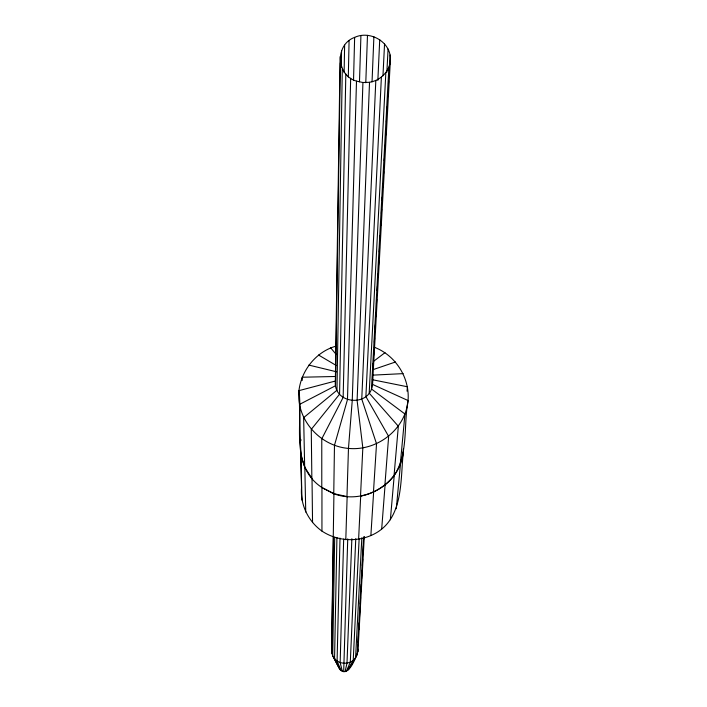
<?xml version="1.0" encoding="UTF-8"?>
<svg xmlns="http://www.w3.org/2000/svg" width="707" height="707" viewBox="0 0 707 707"><rect width="100%" height="100%" fill="white"/><g stroke="black" fill="none" stroke-linecap="round" stroke-linejoin="round"><path stroke-width="1.06" d="M403.299 449.069L403.397 451.252C400.047 480.875 404.377 521.359 370.866 535.561C354.994 542.322 336.311 540.643 321.941 531.09L321.95 487.53C289.357 466.143 303.153 422.565 298.937 390.644C301.368 370.38 316.029 351.777 335.852 346.191M403.397 451.252C400.789 483.888 363.778 505.169 333.757 493.716L334.473 445.313L347.473 399.596L356.496 81.119C336.232 75.463 334.694 44.585 354.64 37.383C370.645 29.862 392.208 42.827 390.335 61.129L372.527 384.405C370.362 407.692 333.147 404.439 335.348 381.038L340.094 56.648M364.299 536.525L357.945 651.518C355.877 657.643 347.862 679.657 339.36 668.628L332.705 655.743L331.68 652.49L331.548 649.097L333.925 493.68L321.95 487.53M340.35 62.826L335.533 385.73L299.45 404.439L301.527 487.733C300.157 504.621 308.199 521.28 321.941 531.09M333.43 536.79L331.68 652.49L332.652 654.47M341.295 67.192L341.552 50.621M342.303 68.747L336.974 390.22L303.648 417.651L304.673 467.513M334.694 537.293L332.705 655.743L340.094 669.776M344.123 72.706L344.618 45.168M345.82 73.996L339.572 394.197L311.266 429.379L311.858 478.63M336.93 537.585L334.552 658.632C339.837 665.084 350.796 664.695 355.577 657.846L361.834 537.78M348.304 77.001L349.081 40.653M350.663 78.221L343.151 397.396L321.773 438.817L321.782 487.565L333.757 493.716M340.005 538.115L337.089 660.948L341.11 670.704M353.527 80.439L354.64 37.383M343.673 539.07L340.155 662.539L342.338 671.35M359.492 81.844L360.915 35.571M346.969 496.65L348.471 448.406L352.236 400.648L362.93 82.516L356.496 81.119M345.794 539.715L347.146 496.606L333.925 493.68M347.738 538.858L343.69 671.65M365.784 82.737L367.481 35.35M390.335 61.129C389.212 71.955 380.092 80.589 369.522 82.286L357.106 400.471L362.824 447.885L360.517 496.155C373.8 493.574 385.757 486.381 394.038 475.652C408.761 453.62 403.361 425.34 408.063 400.542C409.892 377.785 395.637 355.329 374.303 347.243M351.874 538.707L346.987 663.166L345.078 671.597M372.041 81.862L373.897 36.729M375.815 80.465L361.763 399.084L376.531 443.793L373.446 492.275M355.771 538.628L350.301 662.159L346.403 671.199M377.856 80.395L379.721 39.619M358.617 539.247L360.685 496.12M381.382 77.169L365.89 396.583L388.647 436.405L384.882 485.276M359.156 538.513L353.226 660.347L347.579 670.466M382.964 75.79L384.555 43.816M385.845 72.635L369.195 393.136L398.341 426.25L394.038 475.652M386.862 72.185L388.081 49.048M388.894 67.156L371.458 388.983L404.961 414.01L400.295 464.057M363.575 537.338L357.185 654.832L348.524 669.467M335.348 381.038L298.937 390.644C295.986 419.56 319.935 446.108 348.471 448.406C377.025 451.252 405.473 429.556 408.063 400.542L372.527 384.405L372.509 376.416M372.925 368.709L373.225 363.204M373.65 355.497L373.888 351.087M374.365 342.285L374.613 337.884M375.09 329.073L375.329 324.672M375.753 316.966L375.991 312.556M376.469 303.754L376.716 299.353M377.193 290.542L377.432 286.141M377.918 277.33L378.095 274.024M378.572 265.222L378.819 260.821M379.297 252.01L379.535 247.609M380.021 238.798L380.198 235.493M380.737 225.586L380.923 222.29M381.4 213.479L381.639 209.078M382.125 200.267L382.301 196.97M382.841 187.055L383.026 183.758M383.565 173.851L383.68 171.642M384.281 160.639L384.405 158.439M384.944 148.523L385.129 145.227M385.668 135.32L385.845 132.015M386.384 122.108L386.508 119.907M387.109 108.896L387.233 106.695M387.772 96.788L387.887 94.579M388.488 83.576L388.611 81.376M389.212 70.364L389.336 68.164M389.451 65.963L390.052 54.952M358.104 642.619L358.467 636.008M358.829 629.407L359.191 622.805M359.492 617.299L359.916 609.602M360.217 604.096L360.579 597.495M360.941 590.893L361.304 584.282M361.604 578.786L362.028 571.079M362.329 565.573L362.691 558.972M363.053 552.37L363.416 545.769M363.778 539.167L363.893 536.966M370.866 535.561L373.623 492.231M381.692 528.907L385.059 485.241M390.361 519.76L394.214 475.608M407.029 391.148L407.435 386.764L372.324 379.712M396.291 508.74L400.471 464.013M349.17 668.256L349.47 666.931M331.548 649.097L331.937 647.435M300.228 441.928L300.731 439.807M300.89 439.763L300.387 441.884L300.829 453.859M373.994 361.012L384.979 352.669M373.305 369.549L395.487 361.993M373.022 375.125L403.14 373.623M362.93 82.516L369.522 82.286M335.357 376.486L302.145 377.229L302.216 380.472M308.835 365.077L336.567 371.802M318.548 355.029L336.373 365.554M330.611 347.747L336.258 354.525M301.986 500.149L300.873 454.954L304.832 467.468L312.026 478.586L312.547 522.597M333.616 656.449L338.945 667.32M357.839 648.964L357.945 651.518M304.832 467.468L305.742 512.045"/></g></svg>
